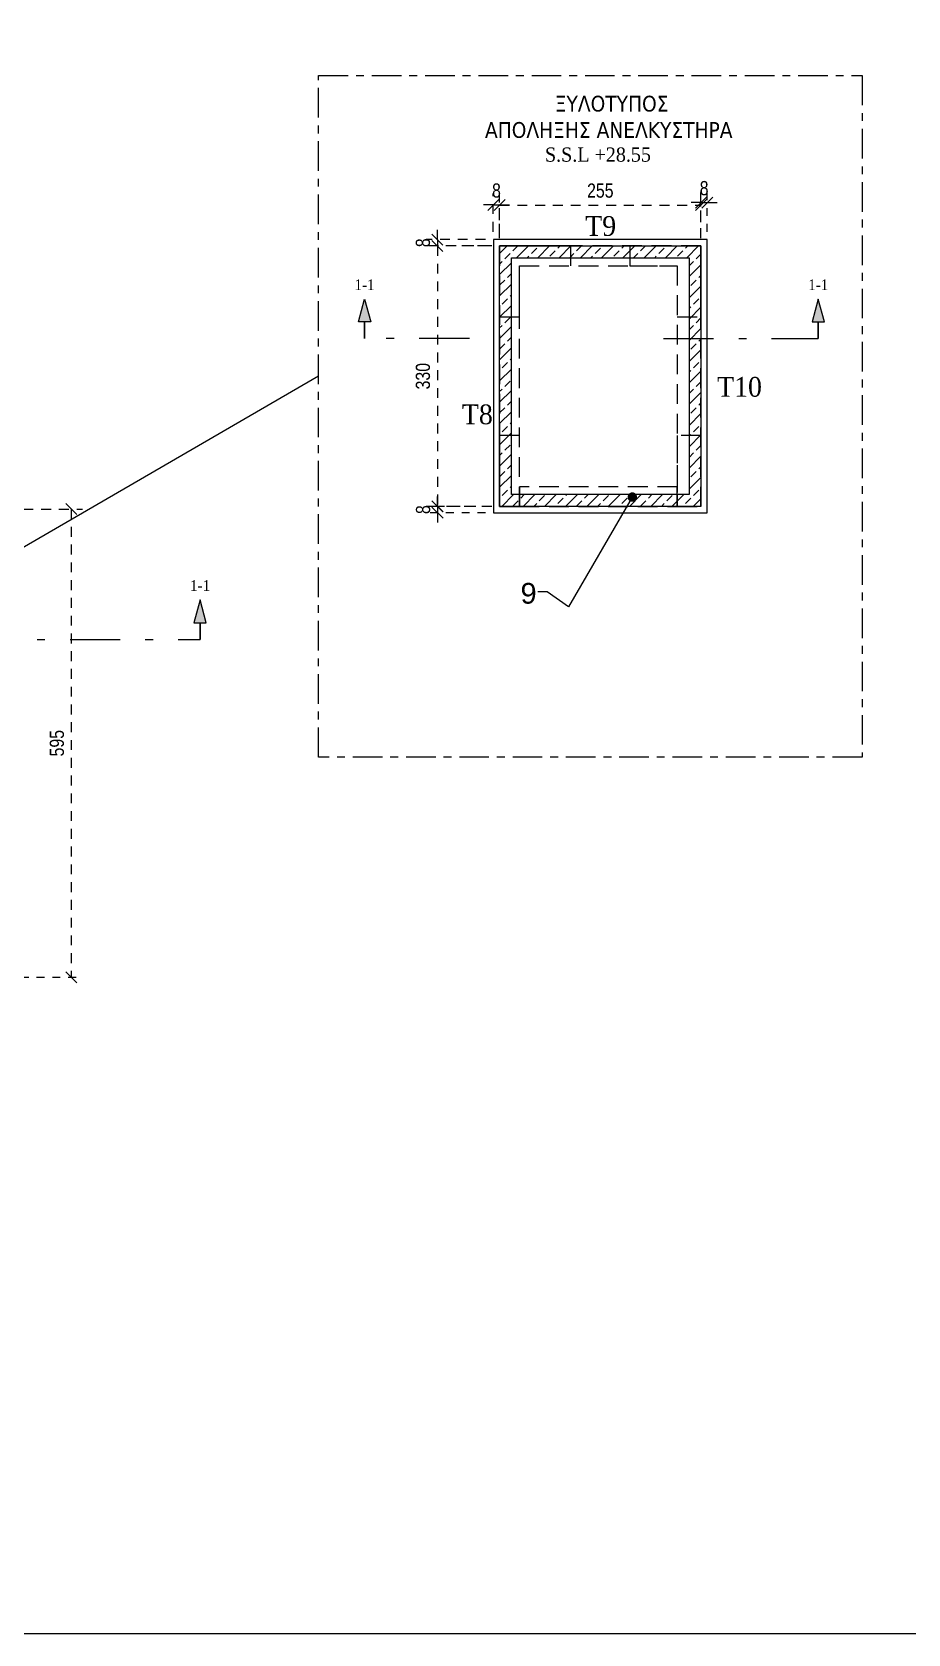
# Model space of a CAD drawing. Header units: millimetres. Extents: x -2171 to 1563, y -1758 to -1505.
# Drawn here: x 863.05 to 874.15, y -1630.29 to -1610 of the extents above; entities that cross this region are included whole.
import ezdxf
from ezdxf.enums import TextEntityAlignment as Align

# ---------------------------------------------------------------- set-up
doc = ezdxf.new("R2010")
doc.units = ezdxf.units.MM
doc.header["$PDMODE"] = 32
for name, pattern in [('CENTER2', [1.125, 0.75, -0.125, 0.125, -0.125]), ('DASHDOT', [25.4, 12.7, -6.35, 0, -6.35]), ('DASHED2', [0.375, 0.25, -0.125]), ('HIDDEN', [0.375, 0.25, -0.125]), ('HIDDEN2', [0.1875, 0.125, -0.0625])]:
    doc.linetypes.add(name, pattern=pattern)
doc.layers.get('Defpoints').update_dxf_attribs({"color": 6})
for name, color, linetype in [('-S-AKSONES', 50, 'DASHDOT'), ('-S_TEXT', 3, 'Continuous'), ('AM_5', 7, 'Continuous'), ('DIASTASEIS', 7, 'Continuous'), ('Geo_Beam', 7, 'Continuous'), ('Geo_Col', 7, 'Continuous'), ('Geo_Lines', 7, 'Continuous'), ('Sect_Line_Symbol', 7, 'Continuous'), ('STITHAIO', 94, 'Continuous'), ('Text_Beam_3', 7, 'Continuous'), ('Text_Col_-1', 7, 'Continuous')]:
    doc.layers.add(name, color=color, linetype=linetype)
doc.layers.add('A-ANNO-DIMS', color=1, linetype='Continuous', lineweight=9)
doc.styles.add('1-100', font='arial.ttf', dxfattribs={"width": 0.8})
doc.styles.add('ag', font='arial.ttf', dxfattribs={"height": 0.25})
doc.styles.add('S1TmsNwRmn11_b_934_161', font='times.ttf', dxfattribs={"width": 0.933629, "height": 0.001087})
doc.styles.add('S1TmsNwRmn1359_b_934_161', font='times.ttf', dxfattribs={"width": 0.933629, "height": 0.135937})
doc.styles.add('S1TmsNwRmn14_b_934_161', font='times.ttf', dxfattribs={"width": 0.933629, "height": 0.001359})
doc.styles.get("Standard").update_dxf_attribs({"font": 'tahoma.ttf'})
doc.dimstyles.new('CHRISTOFOROS', dxfattribs={"dimscale": 0.2, "dimtxt": 0.25, "dimasz": 0.6, "dimexe": 0, "dimexo": 0, "dimgap": 0, "dimtad": 0, "dimdec": 0, "dimlfac": 100, "dimzin": 0, "dimdsep": 46, "dimtxsty": 'ag', "dimblk": 'ARCHTICK', "dimcen": 0, "dimclrd": 256, "dimclre": 256, "dimclrt": 1, "dimaunit": 1, "dimadec": 0, "dimazin": 0, "dimtfac": 1, "dimtdec": 0, "dimtofl": 0, "dimtmove": 0, "dimatfit": 3, "dimfxl": 1, "dimtolj": 1, "dimtzin": 0, "dimlwd": -1, "dimlwe": -1, "dimarcsym": 0})
doc.dimstyles.new('Copy of 1-100', dxfattribs={"dimtxt": 0.18, "dimasz": 0.14, "dimexe": 0.14, "dimexo": 0.1, "dimgap": 0.09, "dimtad": 1, "dimdec": 0, "dimlfac": 100, "dimrnd": 5, "dimzin": 5, "dimdsep": 46, "dimtxsty": '1-100', "dimblk": 'OBLIQUE', "dimcen": 0.09, "dimclrd": 1, "dimclre": 1, "dimclrt": 2, "dimadec": 0, "dimazin": 0, "dimtfac": 1, "dimtdec": 0, "dimtix": 1, "dimtmove": 2, "dimatfit": 3, "dimfxl": 5, "dimfxlon": 1, "dimtolj": 1, "dimtzin": 5, "dimarcsym": 0})

# ---------------------------------------------------------------- blocks, each defined once
blk = doc.blocks.new('_Oblique')
at = {"color": 0, "linetype": 'ByBlock', "lineweight": -2}
blk.add_line((-0.5, -0.5), (0.5, 0.5), dxfattribs=at)
blk = doc.blocks.new('*D1460')
at = {"layer": 'Defpoints', "color": 0, "ltscale": 0.5, "transparency": 16777216}
for p in [(861.27, -1616.046), (861.012, -1621.976), (863.552, -1621.976)]:
    blk.add_point(p, dxfattribs=at)
at = {"layer": 'DIASTASEIS', "color": 1, "linetype": 'HIDDEN', "lineweight": -2, "ltscale": 0.5, "transparency": 16777216}
blk.add_line((861.37, -1616.046), (863.692, -1616.046), dxfattribs=at)
at = {"layer": 'DIASTASEIS', "color": 1, "linetype": 'DASHED2', "lineweight": -2, "ltscale": 0.5, "transparency": 16777216}
blk.add_line((863.552, -1616.046), (863.552, -1621.976), dxfattribs=at)
at = {"layer": 'DIASTASEIS', "color": 1, "linetype": 'HIDDEN2', "lineweight": -2, "ltscale": 0.5, "transparency": 16777216}
blk.add_line((861.112, -1621.976), (863.692, -1621.976), dxfattribs=at)
at = {"layer": 'DIASTASEIS', "color": 1, "lineweight": -2, "ltscale": 0.5, "transparency": 16777216, "xscale": 0.14, "yscale": 0.14, "zscale": 0.14}
for p, rotation in [((863.552, -1616.046), 90), ((863.552, -1621.976), 270)]:
    blk.add_blockref('_Oblique', p, dxfattribs=dict(at, rotation=rotation))
at = {"layer": 'DIASTASEIS', "color": 2, "ltscale": 0.5, "transparency": 16777216, "insert": (863.37, -1619.011), "char_height": 0.18, "attachment_point": 5, "rotation": 90, "style": '1-100'}
blk.add_mtext('\\A1;595', dxfattribs=at)
blk = doc.blocks.new('*D1471')
at = {"layer": 'AM_5', "color": 1, "linetype": 'HIDDEN', "lineweight": -2, "ltscale": 0.5, "transparency": 16777216}
blk.add_line((868.977, -1612.612), (868.977, -1612.054), dxfattribs=at)
at = {"layer": 'AM_5', "color": 1, "linetype": 'DASHED2', "lineweight": -2, "ltscale": 0.5, "transparency": 16777216}
blk.add_line((868.977, -1612.194), (871.527, -1612.194), dxfattribs=at)
at = {"layer": 'AM_5', "color": 1, "linetype": 'HIDDEN2', "lineweight": -2, "ltscale": 0.5, "transparency": 16777216}
blk.add_line((871.527, -1612.612), (871.527, -1612.054), dxfattribs=at)
at = {"layer": 'Defpoints', "color": 0, "ltscale": 0.5, "transparency": 16777216}
for p in [(871.527, -1612.194), (868.977, -1612.712), (871.527, -1612.712)]:
    blk.add_point(p, dxfattribs=at)
at = {"layer": 'AM_5', "color": 1, "lineweight": -2, "ltscale": 0.5, "transparency": 16777216, "xscale": 0.14, "yscale": 0.14, "zscale": 0.14, "rotation": 180}
blk.add_blockref('_Oblique', (868.977, -1612.194), dxfattribs=at)
at = {"layer": 'AM_5', "color": 1, "lineweight": -2, "ltscale": 0.5, "transparency": 16777216, "xscale": 0.14, "yscale": 0.14, "zscale": 0.14}
blk.add_blockref('_Oblique', (871.527, -1612.194), dxfattribs=at)
at = {"layer": 'AM_5', "color": 2, "ltscale": 0.5, "transparency": 16777216, "insert": (870.252, -1612.012), "char_height": 0.18, "attachment_point": 5, "style": '1-100'}
blk.add_mtext('\\A1;255', dxfattribs=at)
blk = doc.blocks.new('*D1472')
at = {"layer": 'AM_5', "color": 1, "linetype": 'HIDDEN', "lineweight": -2, "ltscale": 0.5, "transparency": 16777216}
blk.add_line((868.877, -1612.712), (868.048, -1612.712), dxfattribs=at)
at = {"layer": 'AM_5', "color": 1, "linetype": 'DASHED2', "lineweight": -2, "ltscale": 0.5, "transparency": 16777216}
blk.add_line((868.188, -1612.712), (868.188, -1616.012), dxfattribs=at)
at = {"layer": 'AM_5', "color": 1, "linetype": 'HIDDEN2', "lineweight": -2, "ltscale": 0.5, "transparency": 16777216}
blk.add_line((868.877, -1616.012), (868.048, -1616.012), dxfattribs=at)
at = {"layer": 'Defpoints', "color": 0, "ltscale": 0.5, "transparency": 16777216}
for p in [(868.977, -1612.712), (868.188, -1616.012), (868.977, -1616.012)]:
    blk.add_point(p, dxfattribs=at)
at = {"layer": 'AM_5', "color": 1, "lineweight": -2, "ltscale": 0.5, "transparency": 16777216, "xscale": 0.14, "yscale": 0.14, "zscale": 0.14}
for p, rotation in [((868.188, -1612.712), 90), ((868.188, -1616.012), 270)]:
    blk.add_blockref('_Oblique', p, dxfattribs=dict(at, rotation=rotation))
at = {"layer": 'AM_5', "color": 2, "ltscale": 0.5, "transparency": 16777216, "insert": (868.006, -1614.362), "char_height": 0.18, "attachment_point": 5, "rotation": 90, "style": '1-100'}
blk.add_mtext('\\A1;330', dxfattribs=at)
blk = doc.blocks.new('*D1473')
at = {"layer": 'Defpoints', "color": 0, "ltscale": 0.5, "transparency": 16777216}
for p in [(868.977, -1612.193), (868.897, -1612.632), (868.977, -1612.632)]:
    blk.add_point(p, dxfattribs=at)
at = {"layer": 'DIASTASEIS', "color": 1, "linetype": 'DASHED2', "lineweight": -2, "ltscale": 0.5, "transparency": 16777216}
for p, q in [((868.897, -1612.193), (868.757, -1612.193)), ((868.897, -1612.193), (868.977, -1612.193)), ((868.977, -1612.193), (869.117, -1612.193))]:
    blk.add_line(p, q, dxfattribs=at)
at = {"layer": 'DIASTASEIS', "color": 1, "linetype": 'HIDDEN', "lineweight": -2, "ltscale": 0.5, "transparency": 16777216}
blk.add_line((868.897, -1612.532), (868.897, -1612.053), dxfattribs=at)
at = {"layer": 'DIASTASEIS', "color": 1, "linetype": 'HIDDEN2', "lineweight": -2, "ltscale": 0.5, "transparency": 16777216}
blk.add_line((868.977, -1612.532), (868.977, -1612.053), dxfattribs=at)
at = {"layer": 'DIASTASEIS', "color": 1, "lineweight": -2, "ltscale": 0.5, "transparency": 16777216, "xscale": 0.14, "yscale": 0.14, "zscale": 0.14}
blk.add_blockref('_Oblique', (868.897, -1612.193), dxfattribs=at)
at = {"layer": 'DIASTASEIS', "color": 1, "lineweight": -2, "ltscale": 0.5, "transparency": 16777216, "xscale": 0.14, "yscale": 0.14, "zscale": 0.14, "rotation": 180}
blk.add_blockref('_Oblique', (868.977, -1612.193), dxfattribs=at)
at = {"layer": 'DIASTASEIS', "color": 2, "ltscale": 0.5, "transparency": 16777216, "insert": (868.937, -1612.011), "char_height": 0.18, "attachment_point": 5, "style": '1-100'}
blk.add_mtext('\\A1;8', dxfattribs=at)
blk = doc.blocks.new('*D1474')
at = {"layer": 'Defpoints', "color": 0, "ltscale": 0.5, "transparency": 16777216}
for p in [(871.607, -1612.163), (871.527, -1612.712), (871.607, -1612.632)]:
    blk.add_point(p, dxfattribs=at)
at = {"layer": 'DIASTASEIS', "color": 1, "linetype": 'DASHED2', "lineweight": -2, "ltscale": 0.5, "transparency": 16777216}
for p, q in [((871.527, -1612.163), (871.387, -1612.163)), ((871.527, -1612.163), (871.607, -1612.163)), ((871.607, -1612.163), (871.747, -1612.163))]:
    blk.add_line(p, q, dxfattribs=at)
at = {"layer": 'DIASTASEIS', "color": 1, "linetype": 'HIDDEN', "lineweight": -2, "ltscale": 0.5, "transparency": 16777216}
blk.add_line((871.527, -1612.612), (871.527, -1612.023), dxfattribs=at)
at = {"layer": 'DIASTASEIS', "color": 1, "linetype": 'HIDDEN2', "lineweight": -2, "ltscale": 0.5, "transparency": 16777216}
blk.add_line((871.607, -1612.532), (871.607, -1612.023), dxfattribs=at)
at = {"layer": 'DIASTASEIS', "color": 1, "lineweight": -2, "ltscale": 0.5, "transparency": 16777216, "xscale": 0.14, "yscale": 0.14, "zscale": 0.14}
blk.add_blockref('_Oblique', (871.527, -1612.163), dxfattribs=at)
at = {"layer": 'DIASTASEIS', "color": 1, "lineweight": -2, "ltscale": 0.5, "transparency": 16777216, "xscale": 0.14, "yscale": 0.14, "zscale": 0.14, "rotation": 180}
blk.add_blockref('_Oblique', (871.607, -1612.163), dxfattribs=at)
at = {"layer": 'DIASTASEIS', "color": 2, "ltscale": 0.5, "transparency": 16777216, "insert": (871.567, -1611.981), "char_height": 0.18, "attachment_point": 5, "style": '1-100'}
blk.add_mtext('\\A1;8', dxfattribs=at)
blk = doc.blocks.new('*D1457')
at = {"layer": 'Defpoints', "color": 0, "ltscale": 0.5, "transparency": 16777216}
for p in [(868.188, -1612.712), (868.897, -1612.632), (868.897, -1612.712)]:
    blk.add_point(p, dxfattribs=at)
at = {"layer": 'DIASTASEIS', "color": 1, "linetype": 'DASHED2', "lineweight": -2, "ltscale": 0.5, "transparency": 16777216}
for p, q in [((868.188, -1612.632), (868.188, -1612.492)), ((868.188, -1612.632), (868.188, -1612.712)), ((868.188, -1612.712), (868.188, -1612.852))]:
    blk.add_line(p, q, dxfattribs=at)
at = {"layer": 'DIASTASEIS', "color": 1, "linetype": 'HIDDEN', "lineweight": -2, "ltscale": 0.5, "transparency": 16777216}
blk.add_line((868.797, -1612.632), (868.048, -1612.632), dxfattribs=at)
at = {"layer": 'DIASTASEIS', "color": 1, "linetype": 'HIDDEN2', "lineweight": -2, "ltscale": 0.5, "transparency": 16777216}
blk.add_line((868.797, -1612.712), (868.048, -1612.712), dxfattribs=at)
at = {"layer": 'DIASTASEIS', "color": 1, "lineweight": -2, "ltscale": 0.5, "transparency": 16777216, "xscale": 0.14, "yscale": 0.14, "zscale": 0.14}
for p, rotation in [((868.188, -1612.632), 270), ((868.188, -1612.712), 90)]:
    blk.add_blockref('_Oblique', p, dxfattribs=dict(at, rotation=rotation))
at = {"layer": 'DIASTASEIS', "color": 2, "ltscale": 0.5, "transparency": 16777216, "insert": (868.006, -1612.672), "char_height": 0.18, "attachment_point": 5, "rotation": 90, "style": '1-100'}
blk.add_mtext('\\A1;8', dxfattribs=at)
blk = doc.blocks.new('*D1475')
at = {"layer": 'Defpoints', "color": 0, "ltscale": 0.5, "transparency": 16777216}
for p in [(868.977, -1616.012), (868.19, -1616.092), (868.897, -1616.092)]:
    blk.add_point(p, dxfattribs=at)
at = {"layer": 'DIASTASEIS', "color": 1, "linetype": 'HIDDEN', "lineweight": -2, "ltscale": 0.5, "transparency": 16777216}
blk.add_line((868.877, -1616.012), (868.05, -1616.012), dxfattribs=at)
at = {"layer": 'DIASTASEIS', "color": 1, "linetype": 'DASHED2', "lineweight": -2, "ltscale": 0.5, "transparency": 16777216}
for p, q in [((868.19, -1616.012), (868.19, -1615.872)), ((868.19, -1616.012), (868.19, -1616.092)), ((868.19, -1616.092), (868.19, -1616.232))]:
    blk.add_line(p, q, dxfattribs=at)
at = {"layer": 'DIASTASEIS', "color": 1, "linetype": 'HIDDEN2', "lineweight": -2, "ltscale": 0.5, "transparency": 16777216}
blk.add_line((868.797, -1616.092), (868.05, -1616.092), dxfattribs=at)
at = {"layer": 'DIASTASEIS', "color": 1, "lineweight": -2, "ltscale": 0.5, "transparency": 16777216, "xscale": 0.14, "yscale": 0.14, "zscale": 0.14}
for p, rotation in [((868.19, -1616.012), 270), ((868.19, -1616.092), 90)]:
    blk.add_blockref('_Oblique', p, dxfattribs=dict(at, rotation=rotation))
at = {"layer": 'DIASTASEIS', "color": 2, "ltscale": 0.5, "transparency": 16777216, "insert": (868.008, -1616.052), "char_height": 0.18, "attachment_point": 5, "rotation": 90, "style": '1-100'}
blk.add_mtext('\\A1;8', dxfattribs=at)
blk = doc.blocks.new('_ArchTick')
at = {"color": 0, "linetype": 'ByBlock', "const_width": 0.15}
blk.add_lwpolyline([(-0.5, -0.5), (0.5, 0.5)], dxfattribs=at)

msp = doc.modelspace()

# ---------------------------------------------------------------- hatches: boundary and pattern name
at = {"layer": 'A-ANNO-DIMS', "ltscale": 0.5, "transparency": 33554572}
h = msp.add_hatch(dxfattribs=at)
h.set_pattern_fill('ANSI33', scale=0.03)
h.paths.add_polyline_path([(868.9774, -1612.7119), (871.5274, -1612.7119), (871.5274, -1616.0119), (868.9774, -1616.0119)])
h.paths.add_polyline_path([(869.1274, -1612.8619), (871.3774, -1612.8619), (871.3774, -1615.8619), (869.1274, -1615.8619)], flags=16)
at = {"layer": 'Sect_Line_Symbol'}
for points in [[(867.2663, -1613.8855), (867.2663, -1613.6753), (867.1886, -1613.6753), (867.2663, -1613.3855), (867.3439, -1613.6753), (867.2663, -1613.6753)], [(873.0126, -1613.8855), (873.0126, -1613.6753), (873.0903, -1613.6753), (873.0126, -1613.3855), (872.935, -1613.6753), (873.0126, -1613.6753)], [(865.183, -1617.6955), (865.183, -1617.4853), (865.2606, -1617.4853), (865.183, -1617.1955), (865.1053, -1617.4853), (865.183, -1617.4853)]]:
    msp.add_hatch(color=2, dxfattribs=at).paths.add_polyline_path(points)

# ---------------------------------------------------------------- linework, layer by layer
at = {"layer": '-S_TEXT', "ltscale": 5}
msp.add_lwpolyline([(841.1636, -1590.2497), (899.3111, -1590.2497), (899.3111, -1630.2944), (841.1636, -1630.2944)], close=True, dxfattribs=at)
at = {"layer": '-S_TEXT', "linetype": 'CENTER2', "ltscale": 0.5}
msp.add_lwpolyline([(866.6833, -1610.5538), (873.5672, -1610.5538), (873.5672, -1619.1861), (866.6833, -1619.1861)], close=True, dxfattribs=at)
at = {"layer": 'Geo_Beam', "color": 94}
msp.add_lwpolyline([(871.5274, -1616.0119), (871.2274, -1616.0119)], dxfattribs=at)
at = {"layer": 'Geo_Col', "color": 94, "linetype": 'HIDDEN'}
for points in [[(871.5274, -1612.7119), (868.9774, -1612.7119)], [(868.9774, -1612.7119), (868.9774, -1616.0119)], [(871.5274, -1616.0119), (871.5274, -1612.7119)], [(869.2274, -1612.9619), (871.2274, -1612.9619)], [(869.2274, -1616.0119), (869.2274, -1612.9619)], [(871.2274, -1612.9619), (871.2274, -1616.0119)], [(868.9774, -1616.0119), (869.2274, -1616.0119)], [(871.2274, -1616.0119), (871.5274, -1616.0119)]]:
    msp.add_lwpolyline(points, dxfattribs=at)
for points in [[(868.9774, -1612.7119), (868.9774, -1613.6119), (869.2274, -1613.6119), (869.2274, -1612.9619), (869.8774, -1612.9619), (869.8774, -1612.7119)], [(871.5274, -1612.7119), (870.6274, -1612.7119), (870.6274, -1612.9619), (871.2274, -1612.9619), (871.2274, -1613.6119), (871.5274, -1613.6119)], [(869.2274, -1616.0119), (869.2274, -1615.1119), (868.9774, -1615.1119), (868.9774, -1616.0119)], [(871.5274, -1616.0119), (871.5274, -1615.1119), (871.2274, -1615.1119), (871.2274, -1616.0119)], [(869.2274, -1616.0119), (871.2274, -1616.0119), (871.2274, -1615.7619), (869.2274, -1615.7619)]]:
    msp.add_lwpolyline(points, close=True, dxfattribs=at)
at = {"layer": 'Geo_Lines', "color": 94}
msp.add_lwpolyline([(868.8974, -1616.0919), (871.6074, -1616.0919), (871.6074, -1612.6319), (868.8974, -1612.6319)], close=True, dxfattribs=at)
at = {"layer": 'Sect_Line_Symbol', "color": 2, "ltscale": 0.05}
for points in [[(867.2663, -1613.8855), (867.2663, -1613.6753), (867.1886, -1613.6753), (867.2663, -1613.3855), (867.3439, -1613.6753), (867.2663, -1613.6753)], [(873.0126, -1613.8855), (873.0126, -1613.6753), (873.0903, -1613.6753), (873.0126, -1613.3855), (872.935, -1613.6753), (873.0126, -1613.6753)]]:
    msp.add_lwpolyline(points, close=True, dxfattribs=at)
at = {"layer": 'Sect_Line_Symbol', "color": 2, "linetype": 'DASHDOT', "ltscale": 0.05}
for points in [[(868.5934, -1613.8855), (867.2663, -1613.8855)], [(871.0524, -1613.8855), (873.0126, -1613.8855)], [(860.7963, -1617.6955), (865.183, -1617.6955)]]:
    msp.add_lwpolyline(points, dxfattribs=at)
at = {"layer": 'Sect_Line_Symbol', "color": 2}
msp.add_lwpolyline([(865.183, -1617.6955), (865.183, -1617.4853), (865.2606, -1617.4853), (865.183, -1617.1955), (865.1053, -1617.4853), (865.183, -1617.4853)], close=True, dxfattribs=at)
at = {"layer": 'STITHAIO', "ltscale": 0.5}
for points in [[(868.9774, -1612.7119), (871.5274, -1612.7119), (871.5274, -1616.0119), (868.9774, -1616.0119)], [(869.1274, -1612.8619), (871.3774, -1612.8619), (871.3774, -1615.8619), (869.1274, -1615.8619)]]:
    msp.add_lwpolyline(points, close=True, dxfattribs=at)

# ---------------------------------------------------------------- texts
at = {"layer": '-S-AKSONES', "color": 3, "linetype": 'Continuous', "insert": (869.4457, -1617.2473), "char_height": 0.2625, "width": 0.416093, "attachment_point": 9, "style": 'ag'}
msp.add_mtext('9', dxfattribs=at)
at = {"layer": 'A-ANNO-DIMS', "color": 7, "linetype": 'Continuous', "insert": (868.1856, -1610.8095), "char_height": 0.2, "width": 4.491897, "attachment_point": 1}
msp.add_mtext('\\pi1.48913;ΞΥΛΟΤΥΠΟΣ\\P\\pi0.60579;ΑΠΟΛΗΞΗΣ ΑΝΕΛΚΥΣΤΗΡΑ', dxfattribs=at)
at = {"layer": 'Sect_Line_Symbol', "color": 2, "width": 0.933629}
for style, p in [('S1TmsNwRmn14_b_934_161', (867.2663, -1613.1355)), ('S1TmsNwRmn14_b_934_161', (873.0126, -1613.1355)), ('S1TmsNwRmn1359_b_934_161', (865.183, -1616.9455))]:
    msp.add_text('1-1', height=0.13594, dxfattribs=dict(at, style=style)).set_placement(p, align=Align.TOP_CENTER)
at = {"layer": 'Text_Beam_3', "color": 3, "style": 'S1TmsNwRmn11_b_934_161', "width": 0.933629}
msp.add_text('S.S.L +28.55', height=0.18, dxfattribs=at).set_placement((869.5513, -1611.6447))
at = {"layer": 'Text_Col_-1', "color": 200, "style": 'S1TmsNwRmn11_b_934_161', "width": 0.933629}
for s, p in [('T9', (870.0613, -1612.5842)), ('T10', (871.7312, -1614.6218)), ('T8', (868.499, -1614.9705))]:
    msp.add_text(s, height=0.25, dxfattribs=at).set_placement(p)

# ---------------------------------------------------------------- dimensions: what is measured, and where the dimension line sits
at = {"layer": 'AM_5', "ltscale": 0.5}
dim = msp.add_linear_dim(base=(871.5274, -1612.1943), p1=(868.9774, -1612.7119), p2=(871.5274, -1612.7119), dimstyle='Copy of 1-100', dxfattribs=at)
dim.commit()
dim.dimension.update_dxf_attribs({"geometry": '*D1471', "text_midpoint": (870.2524, -1612.0124)})
dim = msp.add_linear_dim(base=(868.1878, -1616.0119), p1=(868.9774, -1612.7119), p2=(868.9774, -1616.0119), angle=90, dimstyle='Copy of 1-100', dxfattribs=at)
dim.commit()
dim.dimension.update_dxf_attribs({"geometry": '*D1472', "text_midpoint": (868.0059, -1614.3619)})
at = {"layer": 'DIASTASEIS', "color": 94, "ltscale": 0.5}
for base, p1, p2, picture, middle in [((868.9774, -1612.1927), (868.8974, -1612.6319), (868.9774, -1612.6319), '*D1473', (868.9374, -1612.0108)), ((871.6074, -1612.1631), (871.5274, -1612.7119), (871.6074, -1612.6319), '*D1474', (871.5674, -1611.9812))]:
    dim = msp.add_linear_dim(base=base, p1=p1, p2=p2, dimstyle='Copy of 1-100', override={"dimrnd": 0}, dxfattribs=at)
    dim.commit()
    dim.dimension.update_dxf_attribs({"geometry": picture, "text_midpoint": middle})
for base, p1, p2, picture, middle in [((868.1878, -1612.7119), (868.8974, -1612.6319), (868.8974, -1612.7119), '*D1457', (868.0059, -1612.6719)), ((868.1897, -1616.0919), (868.9774, -1616.0119), (868.8974, -1616.0919), '*D1475', (868.0078, -1616.0519))]:
    dim = msp.add_linear_dim(base=base, p1=p1, p2=p2, angle=90, dimstyle='Copy of 1-100', override={"dimrnd": 0}, dxfattribs=at)
    dim.commit()
    dim.dimension.update_dxf_attribs({"geometry": picture, "text_midpoint": middle})
at = {"layer": 'DIASTASEIS', "ltscale": 0.5}
dim = msp.add_linear_dim(base=(863.5519, -1621.9757), p1=(861.2696, -1616.0455), p2=(861.0117, -1621.9757), angle=90, dimstyle='Copy of 1-100', dxfattribs=at)
dim.commit()
dim.dimension.update_dxf_attribs({"geometry": '*D1460', "text_midpoint": (863.37, -1619.0106)})

# ---------------------------------------------------------------- leaders
at = {"layer": '-S-AKSONES', "color": 1, "linetype": 'Continuous', "annotation_type": 0, "has_hookline": 1, "hookline_direction": 1, "text_width": 0.1726}
msp.add_leader([(870.6573, -1615.8932), (869.848, -1617.2849), (869.5792, -1617.0922), (869.4592, -1617.0922)], dimstyle='CHRISTOFOROS', override={"dimgap": 0, "dimtad": 0, "dimclrd": 1, "dimldrblk": 'Dot', "dimfxl": 0.1, "dimfxlon": 1, "dimarcsym": 1}, dxfattribs=at)
at = {"layer": 'A-ANNO-DIMS', "linetype": 'Continuous', "ltscale": 0.5}
msp.add_leader([(861.1084, -1617.5929), (866.6833, -1614.3591)], dimstyle='Copy of 1-100', override={"dimtad": 0}, dxfattribs=at)

doc.saveas('drawing.dxf')
